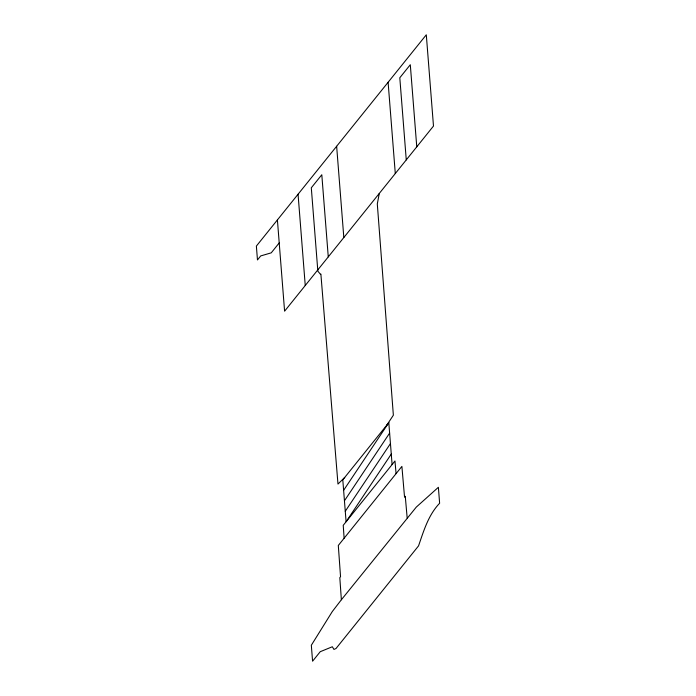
<?xml version="1.0" encoding="UTF-8"?>
<svg xmlns="http://www.w3.org/2000/svg" width="696" height="696" viewBox="0 0 696 696"><rect width="100%" height="100%" fill="white"/><g stroke="black" fill="none" stroke-linecap="round" stroke-linejoin="round"><path stroke-width="1.04" d="M386.854 425.047L393.362 415.207L377.302 203.928L379.294 193.436M343.624 490.306L388.803 422.629L392.1 464.554M344.442 500.789L389.621 433.112M345.268 511.273L390.447 443.596M391.274 454.079L346.095 521.756L342.797 479.831L388.803 422.629M341.371 599.761L332.288 611.567L311.329 645.253L312.582 661.2L320.247 651.7L332.323 646.758L333.958 649.438L336.02 648.498L418.548 545.882C423.673 531.013 428.362 514.988 439.628 503.243L438.376 487.296L416.321 507.071L341.371 599.761L339.813 577.654L340.544 576.74L338.308 545.464L401.897 466.398L404.541 497.17L405.272 496.265L407.169 517.955M279.218 242.921L271.24 252.839L260.704 255.928L257.468 259.956L256.372 246.08L426.3 34.8L433.486 126.054L284.594 311.182L277.408 219.927M344.738 477.413L337.978 484.068L320.882 274.067L320.586 274.441L317.907 271.24L317.75 269.952L311.303 187.798L321.804 174.748L328.268 256.876M396.076 473.645L394.971 460.987L343.224 525.323L344.129 538.217M416.765 146.847L410.301 64.719L399.8 77.769L406.264 159.897M388.107 82.285L395.293 173.548M336.647 146.273L343.824 237.536M298.062 194.245L305.248 285.499"/></g></svg>
